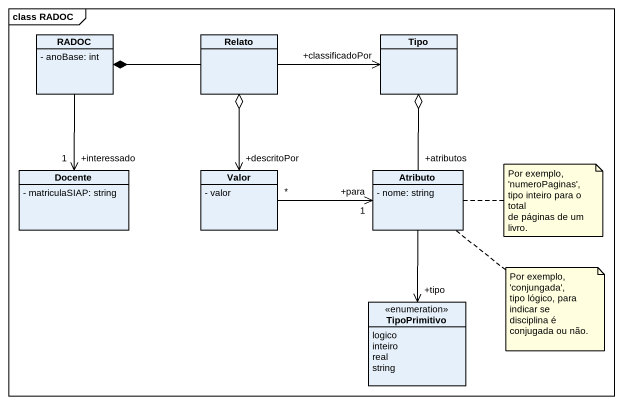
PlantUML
@startuml
mainframe class RADOC
hide circle
hide empty members
skinparam classAttributeIconSize 0
class RADOC {
  - anoBase: int
}
class Relato
class Tipo
class Docente {
  - matriculaSIAP: string
}
class Valor {
  - valor
}
class Atributo {
  - nome: string
}
enum TipoPrimitivo {
  logico
  inteiro
  real
  string
}
RADOC --> "+interessado\n1" Docente
Relato -left-* RADOC
Relato -right-> "+classificadoPor" Tipo
Valor "+descritoPor" <-up-o Relato
Valor "*" -right-> "+para\n1" Atributo
Atributo "+atributos" -up-o Tipo
Atributo --> "+tipo" TipoPrimitivo
note right of Atributo
  Por exemplo,
  ~'numeroPaginas',
  tipo inteiro para o total
  de páginas de um livro.
end note
note bottom of Atributo
  Por exemplo, 'conjungada',
  tipo lógico, para indicar se
  disciplina é conjugada ou não.
end note
@enduml
